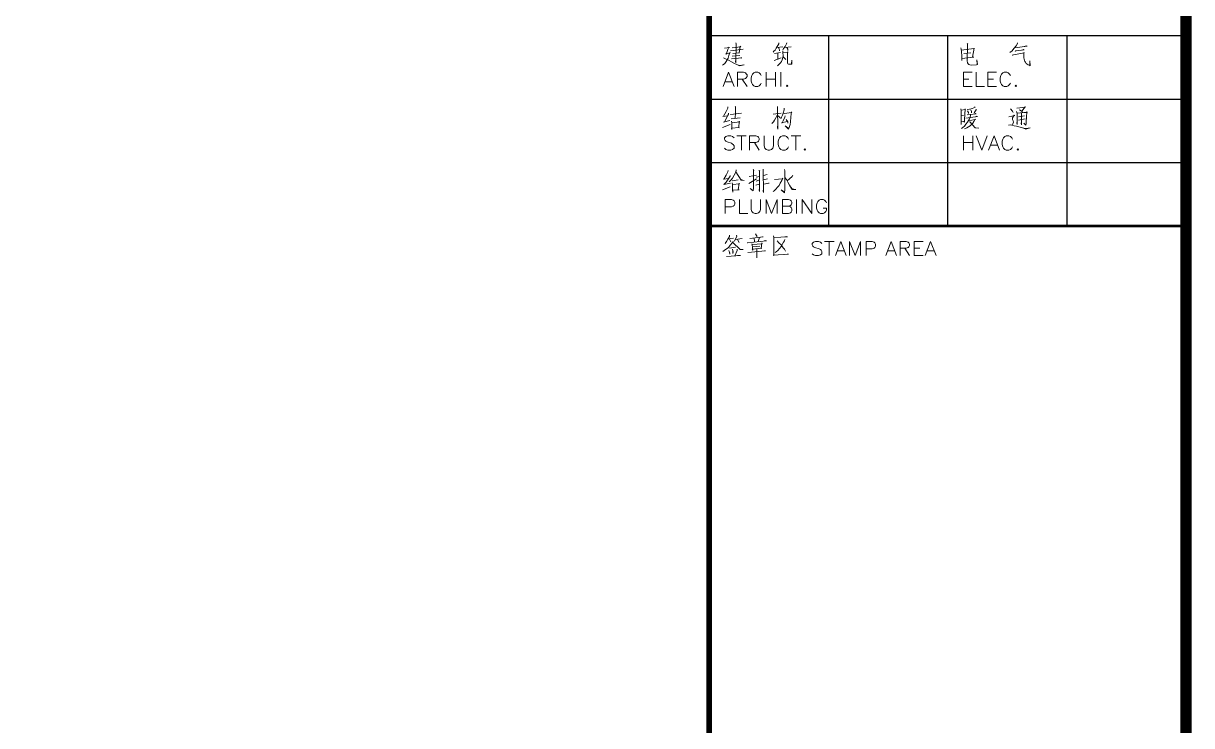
# Model space of a CAD drawing. Extents: x -6243262 to 3079315, y -2914302 to 172723.
# Drawn here: x -5680407 to -5670164, y -768728 to -762567 of the extents above; entities that cross this region are included whole.
import ezdxf

# ---------------------------------------------------------------- set-up
doc = ezdxf.new("R2010")
doc.units = 0
doc.header["$LTSCALE"] = 1000
doc.layers.add('PUB_TITLE', color=4, linetype='Continuous')

# ---------------------------------------------------------------- blocks, each defined once
blk = doc.blocks.new('TQ')
at = {"layer": 'PUB_TITLE'}
for points, const_width in [([(1746756, -758772), (1746756, -798756)], 48.8), ([(1746756, -764345), (1750936, -764345)], 24.4)]:
    blk.add_lwpolyline(points, dxfattribs=dict(at, const_width=const_width))
blk.add_lwpolyline([(1746756, -798756), (1750936, -798756), (1750936, -758772), (1746756, -758772)], close=True, dxfattribs=at)
for points in [[(1746756, -762673), (1750936, -762673)], [(1747801, -762673), (1747801, -764345)], [(1748846, -762673), (1748846, -764345)], [(1749891, -762673), (1749891, -764345)], [(1746756, -763231), (1750936, -763231)], [(1746756, -763788), (1750936, -763788)], [(1746756, -764345), (1750936, -764345)]]:
    blk.add_lwpolyline(points, dxfattribs=at)
at = {"layer": 'PUB_TITLE', "color": 140, "lineweight": 0}
for points in [[(1746989, -762737), (1746991, -762748), (1746989, -762914), (1746986, -762903), (1746989, -762888)], [(1747366, -762738), (1747366, -762746), (1747342, -762786), (1747333, -762801), (1747323, -762811), (1747316, -762819)], [(1747435, -762738), (1747433, -762746), (1747421, -762769), (1747408, -762789), (1747400, -762802)], [(1749459, -762737), (1749459, -762745), (1749448, -762763), (1749426, -762789), (1749411, -762807), (1749391, -762824)], [(1746889, -762784), (1746933, -762779), (1746927, -762776), (1746923, -762789), (1746905, -762839), (1746902, -762835), (1746938, -762827), (1746935, -762824), (1746928, -762850), (1746921, -762873), (1746914, -762888), (1746905, -762901), (1746892, -762918), (1746880, -762929), (1746872, -762935)], [(1746943, -762807), (1747052, -762795)], [(1746958, -762782), (1747033, -762773), (1747027, -762766), (1747017, -762827), (1747022, -762826), (1746963, -762832)], [(1747328, -762832), (1747380, -762822)], [(1747349, -762778), (1747402, -762773)], [(1747400, -762812), (1747402, -762827), (1747403, -762848), (1747400, -762868), (1747395, -762888), (1747389, -762901), (1747380, -762912), (1747369, -762926), (1747361, -762935), (1747355, -762939)], [(1747357, -762829), (1747357, -762883)], [(1747363, -762778), (1747369, -762794), (1747371, -762799), (1747371, -762809)], [(1747403, -762826), (1747448, -762819), (1747443, -762816), (1747443, -762826), (1747441, -762904), (1747441, -762916), (1747444, -762922), (1747450, -762926), (1747456, -762926), (1747478, -762924), (1747481, -762922), (1747481, -762890), (1747478, -762922)], [(1747418, -762778), (1747474, -762773)], [(1747435, -762778), (1747444, -762795), (1747446, -762804)], [(1748961, -762782), (1748966, -762794), (1748969, -762817), (1748970, -762853), (1748970, -762856), (1748972, -762893), (1748970, -762875), (1749076, -762865), (1749065, -762865), (1749078, -762784), (1749079, -762789), (1748966, -762801)], [(1748989, -762833), (1749051, -762827)], [(1749017, -762743), (1749023, -762750), (1749020, -762748), (1749020, -762788), (1749018, -762865), (1749018, -762896), (1749020, -762912), (1749025, -762921), (1749031, -762929), (1749040, -762932), (1749058, -762934), (1749099, -762931), (1749106, -762929), (1749109, -762928), (1749102, -762888), (1749104, -762926)], [(1749414, -762842), (1749418, -762845), (1749423, -762843), (1749518, -762827), (1749513, -762822), (1749513, -762830), (1749513, -762855), (1749515, -762870), (1749516, -762881), (1749519, -762891), (1749523, -762901), (1749528, -762909), (1749536, -762918), (1749543, -762926), (1749553, -762932), (1749563, -762935), (1749569, -762941), (1749566, -762897), (1749566, -762935)], [(1749436, -762781), (1749544, -762766), (1749534, -762764), (1749518, -762771)], [(1749439, -762809), (1749442, -762811), (1749444, -762809), (1749516, -762799), (1749510, -762797), (1749503, -762801)], [(1746882, -762871), (1746899, -762878), (1746912, -762883), (1746931, -762893), (1746952, -762904), (1746978, -762919), (1746999, -762929), (1747003, -762931), (1747020, -762941), (1747061, -762932), (1747060, -762932), (1747022, -762937), (1747004, -762932)], [(1746950, -762878), (1747042, -762871), (1747037, -762870), (1747032, -762873)], [(1746958, -762856), (1747025, -762848)], [(1747325, -762894), (1747386, -762871)], [(1747403, -762860), (1747423, -762877), (1747427, -762883)], [(1746925, -762996), (1746878, -763122)], [(1746925, -762996), (1746973, -763122)], [(1747003, -762996), (1747003, -763122)], [(1747003, -762996), (1747057, -762996), (1747075, -763002), (1747081, -763009), (1747087, -763020), (1747087, -763032), (1747081, -763044), (1747075, -763050), (1747057, -763056), (1747003, -763056)], [(1747212, -763026), (1747206, -763014), (1747194, -763002), (1747182, -762996), (1747158, -762996), (1747146, -763002), (1747135, -763014), (1747129, -763026), (1747123, -763044), (1747123, -763074), (1747129, -763092), (1747135, -763104), (1747146, -763116), (1747158, -763122), (1747182, -763122), (1747194, -763116), (1747206, -763104), (1747212, -763092)], [(1747254, -762996), (1747254, -763122)], [(1747337, -762996), (1747337, -763122)], [(1747385, -762996), (1747385, -763122)], [(1748984, -762996), (1748984, -763122)], [(1748984, -762996), (1749062, -762996)], [(1749097, -762996), (1749097, -763122), (1749169, -763122)], [(1749199, -762996), (1749199, -763122)], [(1749199, -762996), (1749276, -762996)], [(1749396, -763026), (1749390, -763014), (1749378, -763002), (1749366, -762996), (1749342, -762996), (1749330, -763002), (1749318, -763014), (1749312, -763026), (1749306, -763044), (1749306, -763074), (1749312, -763092), (1749318, -763104), (1749330, -763116), (1749342, -763122), (1749366, -763122), (1749378, -763116), (1749390, -763104), (1749396, -763092)], [(1746896, -763080), (1746955, -763080)], [(1747045, -763056), (1747087, -763122)], [(1747254, -763056), (1747337, -763056)], [(1748984, -763056), (1749032, -763056)], [(1748984, -763122), (1749062, -763122)], [(1749199, -763056), (1749247, -763056)], [(1749199, -763122), (1749276, -763122)], [(1746920, -763299), (1746918, -763310), (1746904, -763341), (1746880, -763381), (1746874, -763384), (1746920, -763378), (1746925, -763365), (1746925, -763356), (1746923, -763369), (1746894, -763424), (1746891, -763430), (1746882, -763433), (1746935, -763419)], [(1746982, -763294), (1746986, -763300), (1746986, -763350), (1746984, -763401)], [(1747316, -763363), (1747387, -763354)], [(1747354, -763297), (1747355, -763305), (1747357, -763494), (1747355, -763480), (1747357, -763455)], [(1747414, -763310), (1747412, -763325), (1747405, -763354), (1747399, -763373), (1747390, -763391), (1747384, -763404)], [(1747405, -763356), (1747414, -763358), (1747481, -763348), (1747476, -763343), (1747474, -763354), (1747474, -763358), (1747468, -763429), (1747468, -763432), (1747465, -763453), (1747459, -763473), (1747454, -763486), (1747451, -763494), (1747423, -763467), (1747453, -763491), (1747456, -763481)], [(1748961, -763317), (1748964, -763331), (1748966, -763429), (1748964, -763453), (1748964, -763430), (1748985, -763427), (1748993, -763433), (1748995, -763414), (1748999, -763318), (1749002, -763324), (1748964, -763330)], [(1749089, -763299), (1749084, -763303), (1749065, -763313), (1749038, -763320), (1749018, -763324)], [(1749020, -763335), (1749028, -763348), (1749030, -763358)], [(1749050, -763325), (1749055, -763340), (1749055, -763344), (1749055, -763351)], [(1749097, -763320), (1749095, -763327), (1749079, -763351)], [(1749398, -763317), (1749416, -763337), (1749421, -763348)], [(1749451, -763340), (1749455, -763358), (1749455, -763432), (1749455, -763453), (1749452, -763442), (1749455, -763426)], [(1749452, -763310), (1749528, -763302), (1749526, -763299), (1749497, -763338), (1749477, -763325), (1749499, -763340), (1749502, -763346)], [(1749455, -763356), (1749485, -763353), (1749515, -763350), (1749543, -763348), (1749540, -763341), (1749538, -763392), (1749536, -763424), (1749534, -763450), (1749533, -763461), (1749513, -763442)], [(1749493, -763354), (1749493, -763395), (1749495, -763435), (1749495, -763437), (1749495, -763458), (1749492, -763446), (1749495, -763427)], [(1746872, -763481), (1746940, -763453)], [(1746943, -763366), (1746945, -763366), (1747038, -763356)], [(1746948, -763405), (1747027, -763397)], [(1746952, -763426), (1746953, -763439), (1746955, -763490), (1746955, -763499), (1746952, -763488), (1747019, -763481), (1747014, -763483), (1747019, -763426), (1747017, -763432), (1747023, -763430), (1746955, -763439)], [(1747355, -763368), (1747339, -763397), (1747328, -763417), (1747318, -763432), (1747306, -763445)], [(1747359, -763379), (1747377, -763395)], [(1747421, -763379), (1747420, -763389), (1747403, -763422), (1747395, -763439), (1747390, -763440), (1747440, -763427)], [(1747430, -763412), (1747444, -763432), (1747444, -763442)], [(1748966, -763378), (1748985, -763375)], [(1749046, -763371), (1749048, -763378), (1749038, -763404), (1749030, -763420), (1749020, -763435), (1749007, -763452), (1748993, -763468), (1748980, -763480), (1748967, -763491)], [(1749035, -763416), (1749041, -763419), (1749091, -763410), (1749089, -763407), (1749076, -763429), (1749066, -763442), (1749058, -763452), (1749044, -763465), (1749030, -763475), (1749015, -763483), (1749004, -763490), (1748995, -763493)], [(1749007, -763399), (1749107, -763384), (1749102, -763382), (1749091, -763386)], [(1749017, -763371), (1749095, -763360), (1749091, -763358), (1749081, -763363)], [(1749038, -763430), (1749041, -763430), (1749089, -763484), (1749119, -763486), (1749091, -763483), (1749081, -763477)], [(1749382, -763386), (1749434, -763376), (1749429, -763373), (1749424, -763382), (1749416, -763397), (1749414, -763404), (1749416, -763412), (1749421, -763422), (1749423, -763433), (1749418, -763450), (1749414, -763460)], [(1749468, -763386), (1749521, -763378)], [(1749468, -763416), (1749525, -763405)], [(1746973, -763571), (1746961, -763560), (1746944, -763554), (1746920, -763554), (1746902, -763560), (1746890, -763571), (1746890, -763584), (1746896, -763595), (1746902, -763601), (1746914, -763607), (1746950, -763619), (1746961, -763626), (1746967, -763631), (1746973, -763643), (1746973, -763661), (1746961, -763673), (1746944, -763679), (1746920, -763679), (1746902, -763673), (1746890, -763661)], [(1746997, -763554), (1747081, -763554)], [(1747039, -763554), (1747039, -763679)], [(1747110, -763554), (1747110, -763679)], [(1747110, -763554), (1747165, -763554), (1747182, -763560), (1747188, -763565), (1747194, -763577), (1747194, -763590), (1747188, -763601), (1747182, -763607), (1747165, -763613), (1747110, -763613)], [(1747236, -763554), (1747236, -763643), (1747242, -763661), (1747254, -763673), (1747272, -763679), (1747284, -763679), (1747302, -763673), (1747314, -763661), (1747320, -763643), (1747320, -763554)], [(1747451, -763584), (1747445, -763571), (1747433, -763560), (1747421, -763554), (1747397, -763554), (1747385, -763560), (1747373, -763571), (1747367, -763584), (1747361, -763601), (1747361, -763631), (1747367, -763649), (1747373, -763661), (1747385, -763673), (1747397, -763679), (1747421, -763679), (1747433, -763673), (1747445, -763661), (1747451, -763649)], [(1747474, -763554), (1747558, -763554)], [(1747516, -763554), (1747516, -763679)], [(1748984, -763554), (1748984, -763679)], [(1749068, -763554), (1749068, -763679)], [(1749097, -763554), (1749145, -763679), (1749193, -763554)], [(1749253, -763554), (1749205, -763679)], [(1749253, -763554), (1749301, -763679)], [(1749414, -763584), (1749408, -763571), (1749396, -763560), (1749384, -763554), (1749360, -763554), (1749348, -763560), (1749336, -763571), (1749330, -763584), (1749324, -763601), (1749324, -763631), (1749330, -763649), (1749336, -763661), (1749348, -763673), (1749360, -763679), (1749384, -763679), (1749396, -763673), (1749408, -763661), (1749414, -763649)], [(1749380, -763460), (1749393, -763458), (1749408, -763460), (1749429, -763465), (1749451, -763468), (1749482, -763478), (1749510, -763486), (1749531, -763494), (1749569, -763483), (1749531, -763491), (1749513, -763488)], [(1747152, -763613), (1747194, -763679)], [(1748984, -763613), (1749068, -763613)], [(1749223, -763637), (1749282, -763637)], [(1746923, -763859), (1746920, -763871), (1746903, -763900), (1746884, -763933), (1746880, -763935), (1746928, -763927)], [(1746992, -763851), (1746992, -763859), (1746986, -763879), (1746974, -763899), (1746959, -763924), (1746948, -763940), (1746931, -763958)], [(1747140, -763848), (1747147, -763858), (1747144, -763852), (1747144, -764017), (1747142, -764032), (1747140, -764035), (1747114, -764017), (1747142, -764032)], [(1747191, -763858), (1747198, -763865), (1747196, -763862), (1747196, -764043), (1747195, -764029), (1747196, -764016)], [(1747226, -763848), (1747233, -763856), (1747229, -763852), (1747231, -764052), (1747229, -764035), (1747231, -764019)], [(1747417, -763848), (1747420, -763862), (1747419, -764030), (1747417, -764045), (1747416, -764053), (1747386, -764027), (1747416, -764048)], [(1746939, -763903), (1746938, -763909), (1746915, -763944), (1746905, -763960), (1746888, -763979), (1746884, -763982), (1746941, -763968)], [(1747010, -763941), (1746957, -763948)], [(1746957, -763966), (1746959, -763981), (1746961, -764014), (1746963, -764048), (1746961, -764030), (1747018, -764027), (1747010, -764027), (1747017, -763969), (1747021, -763976), (1746959, -763981)], [(1746989, -763869), (1747037, -763944), (1747063, -763946), (1747038, -763941), (1747030, -763933)], [(1747103, -763973), (1747169, -763931)], [(1747106, -763910), (1747170, -763899)], [(1747167, -763916), (1747196, -763910)], [(1747191, -763944), (1747167, -763951)], [(1747267, -763931), (1747231, -763940)], [(1747233, -763902), (1747265, -763893)], [(1747233, -763979), (1747280, -763969), (1747274, -763968), (1747262, -763973)], [(1747328, -763938), (1747397, -763930), (1747402, -763928), (1747399, -763924), (1747391, -763946), (1747379, -763969), (1747368, -763989), (1747354, -764005), (1747340, -764022), (1747325, -764035), (1747317, -764042)], [(1747420, -763918), (1747433, -763938), (1747446, -763961), (1747461, -763988), (1747478, -764016), (1747484, -764026), (1747516, -764026), (1747484, -764020)], [(1747489, -763899), (1747484, -763910), (1747440, -763950)], [(1746872, -764027), (1746939, -764001)], [(1747163, -763988), (1747195, -763979)], [(1747471, -764005), (1747486, -764022)], [(1746896, -764111), (1746896, -764236)], [(1746896, -764111), (1746950, -764111), (1746967, -764117), (1746973, -764123), (1746980, -764135), (1746980, -764152), (1746973, -764165), (1746967, -764171), (1746950, -764176), (1746896, -764176)], [(1747021, -764111), (1747021, -764236), (1747093, -764236)], [(1747123, -764111), (1747123, -764201), (1747129, -764218), (1747140, -764230), (1747158, -764236), (1747171, -764236), (1747188, -764230), (1747200, -764218), (1747206, -764201), (1747206, -764111)], [(1747254, -764111), (1747254, -764236)], [(1747254, -764111), (1747302, -764236), (1747350, -764111), (1747350, -764236)], [(1747397, -764111), (1747397, -764236)], [(1747397, -764111), (1747451, -764111), (1747469, -764117), (1747474, -764123), (1747480, -764135), (1747480, -764146), (1747474, -764159), (1747469, -764165), (1747451, -764171), (1747397, -764171)], [(1747451, -764171), (1747469, -764176), (1747474, -764182), (1747480, -764194), (1747480, -764212), (1747474, -764224), (1747469, -764230), (1747451, -764236), (1747397, -764236)], [(1747522, -764111), (1747522, -764236)], [(1747570, -764111), (1747570, -764236)], [(1747570, -764111), (1747654, -764236), (1747654, -764111)], [(1747785, -764141), (1747779, -764129), (1747767, -764117), (1747755, -764111), (1747731, -764111), (1747720, -764117), (1747707, -764129), (1747701, -764141), (1747695, -764159), (1747695, -764188), (1747701, -764207), (1747707, -764218), (1747720, -764230), (1747731, -764236), (1747755, -764236), (1747767, -764230), (1747779, -764218), (1747785, -764207), (1747785, -764188), (1747755, -764188)], [(1746965, -764478), (1746963, -764487), (1746937, -764516), (1746936, -764520), (1746923, -764535), (1746899, -764552), (1746888, -764561), (1746876, -764569)], [(1746934, -764424), (1746933, -764436), (1746920, -764460), (1746908, -764480), (1746895, -764497)], [(1746921, -764457), (1746969, -764452)], [(1746933, -764459), (1746944, -764484)], [(1746995, -764424), (1746997, -764433), (1746977, -764478)], [(1746985, -764462), (1747044, -764454)], [(1747003, -764463), (1747018, -764490)], [(1747089, -764492), (1747092, -764492), (1747259, -764475), (1747253, -764473), (1747238, -764476)], [(1747112, -764454), (1747230, -764441), (1747223, -764441), (1747208, -764444)], [(1747146, -764452), (1747153, -764470), (1747153, -764484)], [(1747161, -764414), (1747171, -764427), (1747172, -764431), (1747172, -764441)], [(1747194, -764449), (1747195, -764456), (1747186, -764480)], [(1747320, -764431), (1747322, -764447), (1747322, -764605), (1747316, -764600), (1747450, -764593), (1747440, -764592), (1747419, -764595)], [(1747325, -764446), (1747442, -764439), (1747437, -764437), (1747418, -764441)], [(1747419, -764462), (1747416, -764475), (1747408, -764488), (1747396, -764508), (1747386, -764525), (1747371, -764542), (1747357, -764559), (1747344, -764571), (1747334, -764577)], [(1747350, -764475), (1747367, -764492), (1747386, -764511), (1747404, -764535), (1747416, -764549), (1747424, -764567)], [(1747743, -764498), (1747731, -764486), (1747713, -764480), (1747689, -764480), (1747671, -764486), (1747659, -764498), (1747659, -764510), (1747665, -764522), (1747671, -764527), (1747683, -764534), (1747719, -764546), (1747731, -764552), (1747737, -764558), (1747743, -764569), (1747743, -764588), (1747731, -764599), (1747713, -764605), (1747689, -764605), (1747671, -764599), (1747659, -764588)], [(1747767, -764480), (1747850, -764480)], [(1747808, -764480), (1747808, -764605)], [(1747910, -764480), (1747862, -764605)], [(1747910, -764480), (1747957, -764605)], [(1747987, -764480), (1747987, -764605)], [(1747987, -764480), (1748035, -764605), (1748083, -764480), (1748083, -764605)], [(1748131, -764480), (1748131, -764605)], [(1748131, -764480), (1748184, -764480), (1748203, -764486), (1748208, -764492), (1748214, -764504), (1748214, -764522), (1748208, -764534), (1748203, -764540), (1748184, -764546), (1748131, -764546)], [(1748352, -764480), (1748304, -764605)], [(1748352, -764480), (1748399, -764605)], [(1748429, -764480), (1748429, -764605)], [(1748429, -764480), (1748483, -764480), (1748501, -764486), (1748506, -764492), (1748512, -764504), (1748512, -764516), (1748506, -764527), (1748501, -764534), (1748483, -764540), (1748429, -764540)], [(1748554, -764480), (1748554, -764605)], [(1748554, -764480), (1748632, -764480)], [(1748697, -764480), (1748650, -764605)], [(1748697, -764480), (1748745, -764605)], [(1746927, -764561), (1746936, -764582), (1746936, -764592), (1746934, -764579)], [(1746987, -764531), (1746934, -764538)], [(1746959, -764548), (1746965, -764573), (1746962, -764586), (1746962, -764567)], [(1746962, -764490), (1747028, -764552), (1747054, -764552), (1747028, -764551), (1747014, -764539)], [(1747000, -764549), (1747000, -764561), (1746980, -764607)], [(1747093, -764576), (1747248, -764564), (1747240, -764562), (1747218, -764567)], [(1747128, -764500), (1747131, -764510), (1747137, -764558), (1747133, -764548), (1747217, -764539), (1747212, -764541), (1747218, -764492), (1747220, -764500), (1747131, -764508)], [(1747135, -764529), (1747199, -764523)], [(1747174, -764548), (1747174, -764624), (1747172, -764612), (1747174, -764600)], [(1747880, -764563), (1747940, -764563)], [(1748321, -764563), (1748382, -764563)], [(1748470, -764540), (1748512, -764605)], [(1748554, -764540), (1748602, -764540)], [(1748668, -764563), (1748727, -764563)], [(1746906, -764612), (1747031, -764603), (1747023, -764603), (1747005, -764605)], [(1748554, -764605), (1748632, -764605)]]:
    blk.add_lwpolyline(points, dxfattribs=at)
for points in [[(1747439, -763110), (1747433, -763116), (1747439, -763122), (1747445, -763116), (1747439, -763110)], [(1749444, -763110), (1749438, -763116), (1749444, -763122), (1749450, -763116), (1749444, -763110)], [(1747594, -763667), (1747588, -763673), (1747594, -763679), (1747600, -763673), (1747594, -763667)], [(1749461, -763667), (1749455, -763673), (1749461, -763679), (1749467, -763673), (1749461, -763667)]]:
    blk.add_lwpolyline(points, close=True, dxfattribs=at)

msp = doc.modelspace()

# ---------------------------------------------------------------- linework, layer by layer
at = {"layer": 'PUB_TITLE', "const_width": 100}
msp.add_lwpolyline([(-5727113.8, -798772.5), (-5670213.8, -798772.5), (-5670213.8, -758772.5), (-5727113.8, -758772.5)], close=True, dxfattribs=at)

# ---------------------------------------------------------------- block references
msp.add_blockref('TQ', (-7421149.4, 0))

doc.saveas('drawing.dxf')
